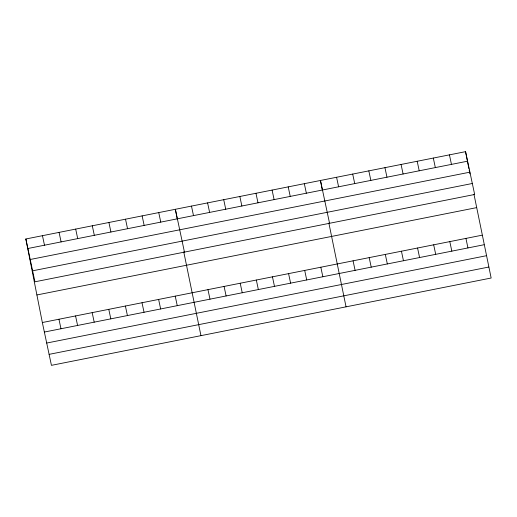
<?xml version="1.0" encoding="UTF-8"?>
<svg xmlns="http://www.w3.org/2000/svg" width="517" height="517" viewBox="0 0 517 517"><rect width="100%" height="100%" fill="white"/><g stroke="black" fill="none" stroke-linecap="round" stroke-linejoin="round"><path stroke-width="0.78" d="M25.85 238.983L465.558 151.655L474.658 194.47L34.949 281.797L25.85 238.983L42.342 322.53L51.441 365.345L491.15 278.017L473.96 194.224M27.873 248.509L467.581 161.188M30.212 259.495L469.921 172.167M32.616 270.811L472.325 183.49M36.901 294.961L476.609 207.634M42.342 322.53L482.051 235.203M44.365 332.056L484.074 244.735M46.704 343.042L486.413 255.715M49.109 354.358L488.817 267.037M449.435 154.861L451.464 164.387M465.927 238.408L467.95 247.934M433.311 158.06L435.34 167.592M449.803 241.607L451.832 251.139M417.193 161.265L419.216 170.791M433.679 244.812L435.708 254.338M401.069 164.464L403.092 173.996M417.562 248.011L419.584 257.544M384.945 167.67L386.968 177.195M401.438 251.217L403.46 260.742M368.821 170.868L370.851 180.401M385.314 254.416L387.336 263.948M352.697 174.074L354.727 183.6M369.19 257.621L371.219 267.147M336.58 177.273L338.603 186.805M353.066 260.82L355.095 270.352M329.555 223.286L320.456 180.478L322.421 190.43M346.047 306.833L328.857 223.04M304.332 183.677L306.355 193.203M320.824 267.224L322.847 276.75M288.208 186.876L290.237 196.408M304.7 270.423L306.723 279.955M272.084 190.082L274.113 199.607M288.576 273.629L290.606 283.154M255.967 193.28L257.989 202.813M272.453 276.828L274.482 286.36M239.843 196.486L241.866 206.012M256.335 280.033L258.358 289.559M223.719 199.685L225.742 209.217M240.211 283.232L242.234 292.764M207.595 202.89L209.624 212.416M224.087 286.437L226.11 295.963M191.471 206.089L193.5 215.621M207.963 289.636L209.992 299.169M184.453 252.102L175.353 209.295L177.318 219.247M200.945 335.649L183.755 251.857M158.738 212.59L160.768 222.123M175.231 296.138L177.253 305.67M142.13 215.893L144.153 225.418M158.622 299.44L160.645 308.966M125.515 219.189L127.544 228.714M142.007 302.736L144.036 312.268M108.906 222.484L110.929 232.017M125.398 306.038L127.421 315.564M92.297 225.787L94.32 235.313M108.783 309.334L110.812 318.86M75.682 229.083L77.712 238.615M92.175 312.63L94.197 322.162M59.074 232.385L61.096 241.911M75.566 315.932L77.589 325.458M42.459 235.681L44.488 245.213M58.951 319.228L60.98 328.76M465.558 151.655L468.887 168.51M469.184 170.041L469.94 173.867"/></g></svg>
